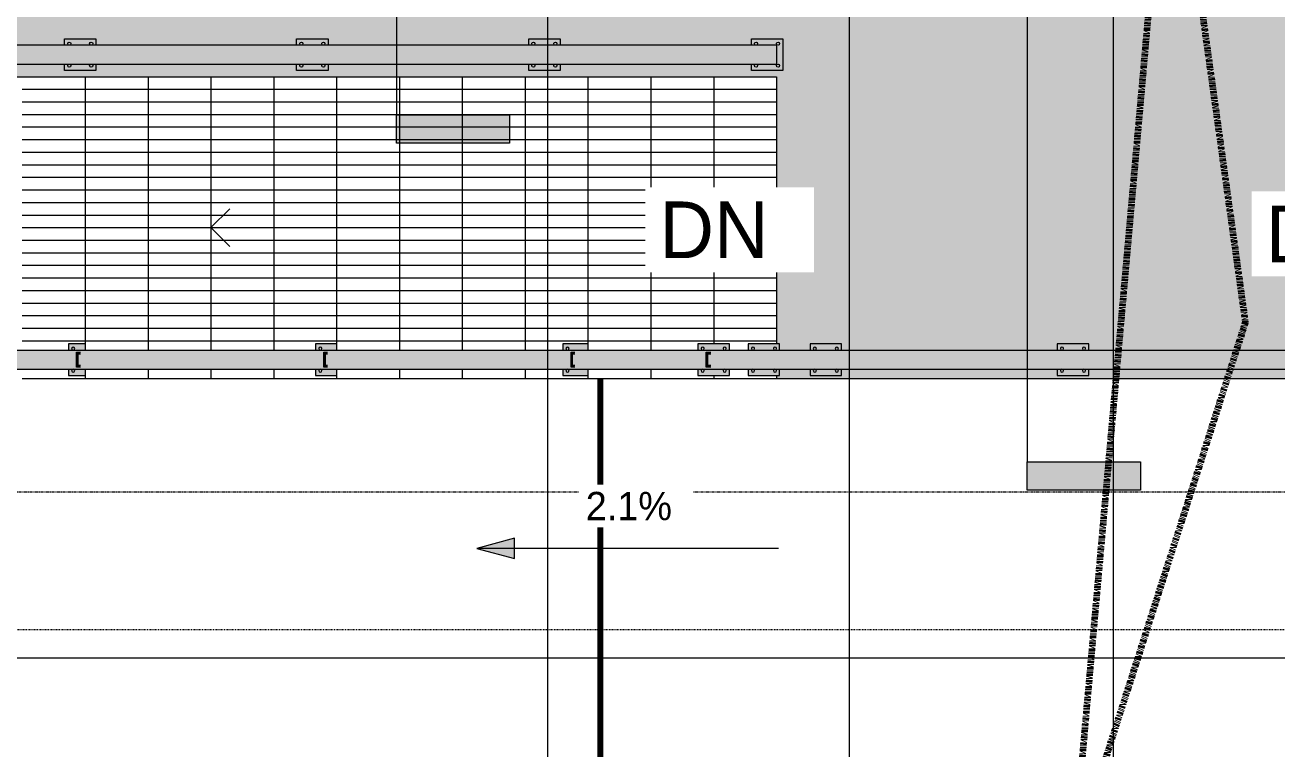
# Model space of a CAD drawing. Header units: inches. Extents: x -3276 to -1817, y 8217 to 9015.
# Drawn here: x -2931.9 to -2732.7, y 8585.7 to 8700.8 of the extents above; entities that cross this region are included whole.
import ezdxf

# ---------------------------------------------------------------- set-up
doc = ezdxf.new("R2010")
doc.units = ezdxf.units.IN
doc.header["$MEASUREMENT"] = 0
for name, pattern in [('Aligning Line 1_8_', [0.25, 0.125, -0.125]), ('Double Dash 3_8_', [1, 0.375, -0.125, 0.125, -0.125, 0.125, -0.125]), ('Grid Line 1_2_', [0.875, 0.5, -0.125, 0.125, -0.125]), ('Overhead 1_16_', [0.101562, 0.0625, -0.039062])]:
    doc.linetypes.add(name, pattern=pattern)
for name, color, linetype, lineweight in [('A-ANNO-DIMS-1', 211, 'Continuous', 30), ('A-FLOR', 192, 'Continuous', 18), ('A-FLOR-HRAL', 11, 'Continuous', 9), ('C-PROP-LINE', 91, 'Double Dash 3_8_', 158), ('C-TOPO-MAJR', 7, 'Continuous', 80), ('G-ANNO-DIMS', 111, 'Continuous', 9), ('G-ANNO-SYMB', 111, 'Aligning Line 1_8_', 9), ('G-ANNO-SYMB-1', 111, 'Continuous', 9), ('S-GRID-1', 1, 'Grid Line 1_2_', 9), ('S-STRS', 31, 'Continuous', 9), ('S-STRS-1', 31, 'Overhead 1_16_', 9), ('S-STRS-ANNO', 31, 'Continuous', 9), ('S-STRS-IDEN', 31, 'Continuous', 9)]:
    doc.layers.add(name, color=color, linetype=linetype, lineweight=lineweight)
doc.styles.add('Century Gothic', font='ufonts.com_century-gothic.ttf', dxfattribs={"height": 9})
doc.styles.add('Century Gothic_1', font='ufonts.com_century-gothic.ttf', dxfattribs={"height": 4.5})
doc.styles.add('Century Gothic_B', font='GOTHICB.TTF', dxfattribs={"height": 4.5})
doc.dimstyles.new('OD__1__Tol__', dxfattribs={"dimscale": 12, "dimtxt": 4.698757, "dimasz": 0.5, "dimexe": 0.375, "dimexo": 0.25, "dimgap": 0.0625, "dimtad": 1, "dimdec": 0, "dimzin": 3, "dimdsep": 46, "dimlunit": 4, "dimtxsty": 'Century Gothic_B', "dimblk1": 'OBLIQUE', "dimblk2": 'OBLIQUE', "dimsah": 1, "dimcen": 0.09, "dimdle": 0.375, "dimazin": 0, "dimtfac": 1, "dimtdec": 4, "dimtix": 1, "dimtmove": 0, "dimatfit": 3, "dimfxl": 1, "dimtvp": 1, "dimtfill": 1, "dimfrac": 2, "dimtolj": 1, "dimtzin": 0, "dimlwd": 30, "dimlwe": 30, "dimarcsym": 2})
pattern_1 = [(180, (-2962.337, 8692.569), (-2e-16, -2), [])]

# ---------------------------------------------------------------- blocks, each defined once
blk = doc.blocks.new('Railing - 2_ x 1_2_ 2-1559248-FLOOR PLAN - 1ST FLOOR')
at = {"layer": 'A-FLOR-HRAL'}
h = blk.add_hatch(color=256, dxfattribs=at)
h.paths.add_polyline_path([(-2.5, 2.5), (2.5, 2.5), (2.5, -2.5), (1.5, -2.5), (1.5, 1.5), (-1.5, 1.5), (-1.51, -2.5), (-2.5, -2.5), (-2.5, 2.02)], flags=0)
h.paths.add_polyline_path([(-2, -1.75), (-1.99, -1.81), (-1.93, -1.93), (-1.81, -1.99), (-1.69, -1.99), (-1.57, -1.93), (-1.51, -1.81), (-1.51, -1.69), (-1.57, -1.57), (-1.69, -1.51), (-1.81, -1.51), (-1.93, -1.57), (-1.99, -1.69)], flags=0)
h.paths.add_polyline_path([(-2, 1.75), (-1.99, 1.69), (-1.93, 1.57), (-1.81, 1.51), (-1.69, 1.51), (-1.57, 1.57), (-1.51, 1.69), (-1.51, 1.81), (-1.57, 1.93), (-1.63, 1.97), (-1.76, 2), (-1.88, 1.97), (-1.97, 1.87)], flags=0)
h.paths.add_polyline_path([(1.5, -1.75), (1.53, -1.88), (1.57, -1.93), (1.69, -1.99), (1.81, -1.99), (1.93, -1.93), (1.99, -1.81), (1.99, -1.69), (1.97, -1.63), (1.87, -1.53), (1.81, -1.51), (1.69, -1.51), (1.57, -1.57), (1.51, -1.69)], flags=0)
h.paths.add_polyline_path([(1.51, 1.81), (1.51, 1.69), (1.57, 1.57), (1.69, 1.51), (1.81, 1.51), (1.91, 1.57), (1.97, 1.62), (1.99, 1.69), (1.99, 1.81), (1.97, 1.87), (1.87, 1.97), (1.75, 2), (1.62, 1.97), (1.57, 1.93), (1.53, 1.86)], flags=0)
h = blk.add_hatch(color=256, dxfattribs=at)
h.paths.add_polyline_path([(-2, -1.75), (-1.99, -1.69), (-1.93, -1.57), (-1.81, -1.51), (-1.69, -1.51), (-1.57, -1.57), (-1.51, -1.69), (-1.51, -1.81), (-1.57, -1.93), (-1.69, -1.99), (-1.81, -1.99), (-1.93, -1.93), (-1.99, -1.81)], flags=0)
h.paths.add_polyline_path([(-2, 1.75), (-1.97, 1.87), (-1.88, 1.97), (-1.75, 2), (-1.63, 1.97), (-1.57, 1.93), (-1.51, 1.81), (-1.51, 1.69), (-1.57, 1.57), (-1.69, 1.51), (-1.81, 1.51), (-1.93, 1.57), (-1.99, 1.69)], flags=0)
h.paths.add_polyline_path([(1.5, -1.75), (1.53, -1.64), (1.57, -1.57), (1.69, -1.51), (1.81, -1.51), (1.91, -1.57), (1.97, -1.63), (1.99, -1.69), (1.99, -1.81), (1.93, -1.93), (1.81, -1.99), (1.69, -1.99), (1.57, -1.93), (1.51, -1.81)], flags=0)
h.paths.add_polyline_path([(1.51, 1.69), (1.51, 1.81), (1.57, 1.93), (1.62, 1.97), (1.75, 2), (1.87, 1.97), (1.97, 1.87), (1.99, 1.81), (1.99, 1.69), (1.97, 1.62), (1.87, 1.53), (1.81, 1.51), (1.69, 1.51), (1.57, 1.57), (1.53, 1.62)], flags=0)
for p, q in [((2.5, 2.5), (-2.5, 2.5)), ((-2.5, 2.5), (-2.5, -2.5)), ((2.5, -2.5), (2.5, 2.5)), ((-2.5, -2.5), (-1.5, -2.5)), ((1.5, -2.5), (2.5, -2.5))]:
    blk.add_line(p, q, dxfattribs=at)
for centre, start, end in [((-1.75, 1.75), 360, 180), ((1.75, 1.75), 360, 180), ((-1.75, 1.75), 180, 360), ((1.75, 1.75), 180, 360), ((-1.75, -1.75), 360, 180), ((-1.75, -1.75), 180, 360), ((1.75, -1.75), 360, 180), ((1.75, -1.75), 180, 360)]:
    blk.add_arc(centre, 0.25, start, end, dxfattribs=at)
blk = doc.blocks.new('Railing - 2_ x 1_2_ 2-V3-FLOOR PLAN - 1ST FLOOR')
at = {"layer": 'A-FLOR-HRAL'}
h = blk.add_hatch(color=256, dxfattribs=at)
h.paths.add_polyline_path([(-2.5, -2.5), (-2.5, 2.5), (-1.5, 2.5), (-1.51, -2.5), (-2, -2.5)], flags=0)
h.paths.add_polyline_path([(-2, -1.75), (-1.99, -1.81), (-1.93, -1.93), (-1.81, -1.99), (-1.69, -1.99), (-1.57, -1.93), (-1.51, -1.81), (-1.51, -1.69), (-1.57, -1.57), (-1.69, -1.51), (-1.81, -1.51), (-1.93, -1.57), (-1.99, -1.69)], flags=0)
h.paths.add_polyline_path([(-2, 1.75), (-1.99, 1.69), (-1.93, 1.57), (-1.81, 1.51), (-1.69, 1.51), (-1.57, 1.57), (-1.51, 1.69), (-1.51, 1.81), (-1.57, 1.93), (-1.63, 1.97), (-1.76, 2), (-1.88, 1.97), (-1.97, 1.87)], flags=0)
h.paths.add_polyline_path([(1.5, -1.53), (1.5, 2.5), (2.5, 2.5), (2.5, -2.5), (1.5, -2.5), (1.5, -1.57)], flags=0)
h.paths.add_polyline_path([(1.5, -1.75), (1.53, -1.88), (1.57, -1.93), (1.69, -1.99), (1.81, -1.99), (1.93, -1.93), (1.99, -1.81), (1.99, -1.69), (1.97, -1.63), (1.87, -1.53), (1.81, -1.51), (1.69, -1.51), (1.57, -1.57), (1.51, -1.69)], flags=0)
h.paths.add_polyline_path([(1.51, 1.81), (1.51, 1.69), (1.57, 1.57), (1.69, 1.51), (1.81, 1.51), (1.91, 1.57), (1.97, 1.62), (1.99, 1.69), (1.99, 1.81), (1.97, 1.87), (1.87, 1.97), (1.75, 2), (1.62, 1.97), (1.57, 1.93), (1.53, 1.86)], flags=0)
h = blk.add_hatch(color=256, dxfattribs=at)
h.paths.add_polyline_path([(-2, -1.75), (-1.99, -1.69), (-1.93, -1.57), (-1.81, -1.51), (-1.69, -1.51), (-1.57, -1.57), (-1.51, -1.69), (-1.51, -1.82), (-1.57, -1.93), (-1.69, -1.99), (-1.81, -1.99), (-1.93, -1.93), (-1.99, -1.81)], flags=0)
h.paths.add_polyline_path([(-2, 1.75), (-1.97, 1.87), (-1.88, 1.97), (-1.75, 2), (-1.63, 1.97), (-1.57, 1.93), (-1.51, 1.81), (-1.51, 1.69), (-1.57, 1.57), (-1.69, 1.51), (-1.81, 1.51), (-1.93, 1.57), (-1.99, 1.69)], flags=0)
h.paths.add_polyline_path([(1.5, -1.75), (1.53, -1.64), (1.57, -1.57), (1.69, -1.51), (1.81, -1.51), (1.91, -1.57), (1.97, -1.63), (1.99, -1.69), (1.99, -1.82), (1.93, -1.93), (1.81, -1.99), (1.69, -1.99), (1.57, -1.93), (1.51, -1.81)], flags=0)
h.paths.add_polyline_path([(1.51, 1.69), (1.51, 1.81), (1.57, 1.93), (1.62, 1.97), (1.75, 2), (1.87, 1.97), (1.97, 1.87), (1.99, 1.81), (1.99, 1.69), (1.97, 1.62), (1.87, 1.53), (1.81, 1.51), (1.69, 1.51), (1.57, 1.57), (1.53, 1.62)], flags=0)
for p, q in [((-1.5, 2.5), (-2.5, 2.5)), ((-2.5, 2.5), (-2.5, -2.5)), ((2.5, 2.5), (1.5, 2.5)), ((2.5, -2.5), (2.5, 2.5)), ((-2.5, -2.5), (-1.5, -2.5)), ((1.5, -2.5), (2.5, -2.5))]:
    blk.add_line(p, q, dxfattribs=at)
for centre, start, end in [((-1.75, 1.75), 360, 180), ((1.75, 1.75), 360, 180), ((-1.75, 1.75), 180, 360), ((1.75, 1.75), 180, 360), ((-1.75, -1.75), 360, 180), ((-1.75, -1.75), 180, 360), ((1.75, -1.75), 360, 180), ((1.75, -1.75), 180, 360)]:
    blk.add_arc(centre, 0.25, start, end, dxfattribs=at)
blk = doc.blocks.new('Railing - Railing-1114347-FLOOR PLAN - 1ST FLOOR')
at = {"layer": 'A-FLOR-HRAL'}
blk.add_hatch(color=256, dxfattribs=at).paths.add_polyline_path([(8694.57, 3072.34), (8694.57, 2812.34), (8697.57, 2812.34), (8697.57, 3069.34), (8695.6, 3071.31)], flags=0)
for p, q in [((8694.57, 3072.34), (8694.57, 2812.34)), ((8697.57, 2812.34), (8697.57, 3069.34)), ((8697.57, 2812.34), (8694.57, 2812.34))]:
    blk.add_line(p, q, dxfattribs=at)
at = {"extrusion": (0, 0, -1), "zscale": -1, "rotation": 180}
for name, p in [('Railing - 2_ x 1_2_ 2-V3-FLOOR PLAN - 1ST FLOOR', (-8696.07, 2923.12)), ('Railing - 2_ x 1_2_ 2-V3-FLOOR PLAN - 1ST FLOOR', (-8696.07, 2886.19)), ('Railing - 2_ x 1_2_ 2-V3-FLOOR PLAN - 1ST FLOOR', (-8696.07, 2849.27)), ('Railing - 2_ x 1_2_ 2-1559248-FLOOR PLAN - 1ST FLOOR', (-8696.07, 2813.84))]:
    blk.add_blockref(name, p, dxfattribs=at)
blk = doc.blocks.new('Railing - 2_ x 1_2_ 2-V5-FLOOR PLAN - 1ST FLOOR')
at = {"layer": 'A-FLOR-HRAL'}
h = blk.add_hatch(color=256, dxfattribs=at)
h.paths.add_polyline_path([(-2.5, 2.5), (-2.5, -2.5), (-1.5, -2.5), (-1.51, 2.5), (-2, 2.5)], flags=0)
h.paths.add_polyline_path([(-2, 1.75), (-1.97, 1.88), (-1.86, 1.97), (-1.75, 2), (-1.62, 1.97), (-1.57, 1.93), (-1.51, 1.81), (-1.51, 1.69), (-1.57, 1.57), (-1.69, 1.51), (-1.81, 1.51), (-1.93, 1.57), (-1.99, 1.69)], flags=0)
h.paths.add_polyline_path([(-2, -1.75), (-1.99, -1.69), (-1.93, -1.57), (-1.81, -1.51), (-1.69, -1.51), (-1.57, -1.57), (-1.51, -1.69), (-1.51, -1.81), (-1.57, -1.93), (-1.69, -1.99), (-1.81, -1.99), (-1.93, -1.93), (-1.99, -1.81)], flags=0)
h.paths.add_polyline_path([(1.5, -1.63), (1.5, -2.5), (2.5, -2.5), (2.5, 2.5), (1.5, 2.5), (1.5, -1.57)], flags=0)
h.paths.add_polyline_path([(1.5, -1.75), (1.53, -1.64), (1.57, -1.57), (1.69, -1.51), (1.81, -1.51), (1.91, -1.57), (1.97, -1.62), (1.99, -1.69), (1.99, -1.81), (1.93, -1.93), (1.81, -1.99), (1.69, -1.99), (1.57, -1.93), (1.51, -1.81)], flags=0)
h.paths.add_polyline_path([(1.51, 1.81), (1.57, 1.93), (1.63, 1.97), (1.75, 2), (1.88, 1.97), (1.97, 1.88), (1.99, 1.81), (1.99, 1.69), (1.97, 1.63), (1.88, 1.53), (1.81, 1.51), (1.69, 1.51), (1.57, 1.57), (1.51, 1.69)], flags=0)
h = blk.add_hatch(color=256, dxfattribs=at)
h.paths.add_polyline_path([(-2, 1.75), (-1.99, 1.69), (-1.93, 1.57), (-1.81, 1.51), (-1.69, 1.51), (-1.57, 1.57), (-1.51, 1.69), (-1.51, 1.81), (-1.57, 1.93), (-1.62, 1.97), (-1.75, 2), (-1.87, 1.97), (-1.97, 1.88)], flags=0)
h.paths.add_polyline_path([(-2, -1.75), (-1.99, -1.81), (-1.93, -1.93), (-1.81, -1.99), (-1.69, -1.99), (-1.57, -1.93), (-1.51, -1.81), (-1.51, -1.69), (-1.57, -1.57), (-1.69, -1.51), (-1.86, -1.53), (-1.93, -1.57), (-1.99, -1.69)], flags=0)
h.paths.add_polyline_path([(1.5, -1.75), (1.53, -1.87), (1.57, -1.93), (1.69, -1.99), (1.81, -1.99), (1.93, -1.93), (1.99, -1.81), (1.99, -1.69), (1.97, -1.62), (1.88, -1.53), (1.81, -1.51), (1.69, -1.51), (1.57, -1.57), (1.51, -1.69)], flags=0)
h.paths.add_polyline_path([(1.51, 1.81), (1.51, 1.69), (1.57, 1.57), (1.69, 1.51), (1.81, 1.51), (1.91, 1.57), (1.97, 1.63), (1.99, 1.69), (1.99, 1.81), (1.97, 1.88), (1.88, 1.97), (1.75, 2), (1.63, 1.97), (1.57, 1.93), (1.53, 1.86)], flags=0)
blk.add_hatch(color=256, dxfattribs=at).paths.add_polyline_path([(-1.19, 0.45), (-0.94, 0.45), (-0.94, 0.94), (0.94, 0.94), (0.94, 0.45), (1.19, 0.45), (1.19, 1.19), (-1.19, 1.19), (-1.19, 0.94)], flags=0)
for p, q in [((-1.5, 2.5), (-2.5, 2.5)), ((-2.5, 2.5), (-2.5, -2.5)), ((2.5, 2.5), (1.5, 2.5)), ((2.5, -2.5), (2.5, 2.5)), ((-1.19, 1.19), (1.19, 1.19)), ((-1.19, 0.45), (-1.19, 1.19)), ((-0.94, 0.45), (-0.94, 0.94)), ((-0.94, 0.94), (0.94, 0.94)), ((0.94, 0.94), (0.94, 0.45)), ((1.19, 1.19), (1.19, 0.45)), ((-2.5, -2.5), (-1.5, -2.5)), ((1.5, -2.5), (2.5, -2.5))]:
    blk.add_line(p, q, dxfattribs=at)
for centre, start, end in [((-1.75, 1.75), 360, 180), ((1.75, 1.75), 360, 180), ((-1.75, 1.75), 180, 360), ((1.75, 1.75), 180, 360), ((-1.75, -1.75), 360, 180), ((-1.75, -1.75), 180, 360), ((1.75, -1.75), 360, 180), ((1.75, -1.75), 180, 360)]:
    blk.add_arc(centre, 0.25, start, end, dxfattribs=at)
blk = doc.blocks.new('Railing - 2_ x 1_2_ 2-1997081-FLOOR PLAN - 1ST FLOOR')
at = {"layer": 'A-FLOR-HRAL'}
h = blk.add_hatch(color=256, dxfattribs=at)
h.paths.add_polyline_path([(-2.5, 1.23), (-2.5, -0.17), (-1.5, -0.17), (-1.51, 2.5), (-2.5, 2.5), (-2.5, 1.57)], flags=0)
h.paths.add_polyline_path([(-2, 1.75), (-1.97, 1.88), (-1.86, 1.97), (-1.75, 2), (-1.62, 1.97), (-1.57, 1.93), (-1.51, 1.81), (-1.51, 1.69), (-1.57, 1.57), (-1.69, 1.51), (-1.81, 1.51), (-1.93, 1.57), (-1.99, 1.69)], flags=0)
h.paths.add_polyline_path([(1.5, 1.23), (1.5, -0.17), (2.5, -0.17), (2.5, 2.5), (1.5, 2.5), (1.5, 1.57)], flags=0)
h.paths.add_polyline_path([(1.51, 1.69), (1.51, 1.81), (1.57, 1.93), (1.63, 1.97), (1.75, 2), (1.88, 1.97), (1.97, 1.88), (1.99, 1.81), (1.99, 1.69), (1.97, 1.63), (1.88, 1.53), (1.81, 1.51), (1.69, 1.51), (1.57, 1.57), (1.53, 1.63)], flags=0)
h = blk.add_hatch(color=256, dxfattribs=at)
h.paths.add_polyline_path([(-2, 1.75), (-1.99, 1.69), (-1.93, 1.57), (-1.81, 1.51), (-1.69, 1.51), (-1.57, 1.57), (-1.51, 1.69), (-1.51, 1.81), (-1.57, 1.93), (-1.62, 1.97), (-1.75, 2), (-1.87, 1.97), (-1.97, 1.88)], flags=0)
h.paths.add_polyline_path([(1.51, 1.69), (1.57, 1.57), (1.69, 1.51), (1.81, 1.51), (1.91, 1.57), (1.97, 1.63), (1.99, 1.69), (1.99, 1.81), (1.97, 1.88), (1.88, 1.97), (1.75, 2), (1.63, 1.97), (1.57, 1.93), (1.51, 1.81)], flags=0)
blk.add_hatch(color=256, dxfattribs=at).paths.add_polyline_path([(-1.19, 0.59), (-0.94, 0.59), (-0.94, 0.94), (0.94, 0.94), (0.94, 0.59), (1.19, 0.59), (1.19, 1.19), (-1.19, 1.19), (-1.19, 0.94)], flags=0)
for p, q in [((-1.5, 2.5), (-2.5, 2.5)), ((-2.5, 2.5), (-2.5, -0.17)), ((2.5, 2.5), (1.5, 2.5)), ((2.5, -0.17), (2.5, 2.5)), ((-1.19, 1.19), (1.19, 1.19)), ((-1.19, 0.59), (-1.19, 1.19)), ((-0.94, 0.59), (-0.94, 0.94)), ((-0.94, 0.94), (0.94, 0.94)), ((0.94, 0.94), (0.94, 0.59)), ((1.19, 1.19), (1.19, 0.59))]:
    blk.add_line(p, q, dxfattribs=at)
for centre, start, end in [((-1.75, 1.75), 360, 180), ((1.75, 1.75), 360, 180), ((-1.75, 1.75), 180, 360), ((1.75, 1.75), 180, 360)]:
    blk.add_arc(centre, 0.25, start, end, dxfattribs=at)
blk = doc.blocks.new('Railing - 2_ x 1_2_ 2-1997083-FLOOR PLAN - 1ST FLOOR')
at = {"layer": 'A-FLOR-HRAL'}
h = blk.add_hatch(color=256, dxfattribs=at)
h.paths.add_polyline_path([(-2.5, 2.5), (-2.5, -0.83), (-1.5, -0.83), (-1.51, 2.5), (-2, 2.5)], flags=0)
h.paths.add_polyline_path([(-2, 1.75), (-1.97, 1.88), (-1.86, 1.97), (-1.75, 2), (-1.62, 1.97), (-1.57, 1.93), (-1.51, 1.81), (-1.51, 1.69), (-1.57, 1.57), (-1.69, 1.51), (-1.81, 1.51), (-1.93, 1.57), (-1.99, 1.69)], flags=0)
h.paths.add_polyline_path([(1.5, 2.5), (1.5, -0.83), (2.5, -0.83), (2.5, 2.5), (1.57, 2.5)], flags=0)
h.paths.add_polyline_path([(1.51, 1.81), (1.57, 1.93), (1.63, 1.97), (1.75, 2), (1.88, 1.97), (1.97, 1.88), (1.99, 1.81), (1.99, 1.69), (1.97, 1.63), (1.88, 1.53), (1.81, 1.51), (1.69, 1.51), (1.57, 1.57), (1.51, 1.69)], flags=0)
h = blk.add_hatch(color=256, dxfattribs=at)
h.paths.add_polyline_path([(-2, 1.75), (-1.99, 1.69), (-1.93, 1.57), (-1.81, 1.51), (-1.69, 1.51), (-1.57, 1.57), (-1.51, 1.69), (-1.51, 1.81), (-1.57, 1.93), (-1.62, 1.97), (-1.75, 2), (-1.87, 1.97), (-1.97, 1.88)], flags=0)
h.paths.add_polyline_path([(1.51, 1.69), (1.57, 1.57), (1.69, 1.51), (1.81, 1.51), (1.91, 1.57), (1.97, 1.63), (1.99, 1.69), (1.99, 1.81), (1.97, 1.88), (1.88, 1.97), (1.75, 2), (1.63, 1.97), (1.57, 1.93), (1.51, 1.81)], flags=0)
blk.add_hatch(color=256, dxfattribs=at).paths.add_polyline_path([(-1.19, 0.59), (-0.94, 0.59), (-0.94, 0.94), (0.94, 0.94), (0.94, 0.59), (1.19, 0.59), (1.19, 1.19), (-1.19, 1.19), (-1.19, 0.94)], flags=0)
for p, q in [((-1.5, 2.5), (-2.5, 2.5)), ((-2.5, 2.5), (-2.5, -0.83)), ((2.5, 2.5), (1.5, 2.5)), ((2.5, -0.83), (2.5, 2.5)), ((-1.19, 1.19), (1.19, 1.19)), ((-1.19, 0.59), (-1.19, 1.19)), ((-0.94, 0.59), (-0.94, 0.94)), ((-0.94, 0.94), (0.94, 0.94)), ((0.94, 0.94), (0.94, 0.59)), ((1.19, 1.19), (1.19, 0.59))]:
    blk.add_line(p, q, dxfattribs=at)
for centre, start, end in [((-1.75, 1.75), 360, 180), ((1.75, 1.75), 360, 180), ((-1.75, 1.75), 180, 360), ((1.75, 1.75), 180, 360)]:
    blk.add_arc(centre, 0.25, start, end, dxfattribs=at)
blk = doc.blocks.new('Railing - 2_ x 1_2_ 2-1997085-FLOOR PLAN - 1ST FLOOR')
at = {"layer": 'A-FLOR-HRAL'}
h = blk.add_hatch(color=256, dxfattribs=at)
h.paths.add_polyline_path([(-2.5, 2.5), (-2.5, -1.5), (-1.5, -1.5), (-1.51, 2.5), (-2, 2.5)], flags=0)
h.paths.add_polyline_path([(-2, 1.75), (-1.97, 1.88), (-1.86, 1.97), (-1.75, 2), (-1.62, 1.97), (-1.57, 1.93), (-1.51, 1.81), (-1.51, 1.69), (-1.57, 1.57), (-1.69, 1.51), (-1.81, 1.51), (-1.93, 1.57), (-1.99, 1.69)], flags=0)
h.paths.add_polyline_path([(1.5, 2.5), (1.5, -1.5), (2.5, -1.5), (2.5, 2.5), (1.57, 2.5)], flags=0)
h.paths.add_polyline_path([(1.51, 1.81), (1.57, 1.93), (1.63, 1.97), (1.75, 2), (1.88, 1.97), (1.97, 1.88), (1.99, 1.81), (1.99, 1.69), (1.97, 1.63), (1.88, 1.53), (1.81, 1.51), (1.69, 1.51), (1.57, 1.57), (1.51, 1.69)], flags=0)
h = blk.add_hatch(color=256, dxfattribs=at)
h.paths.add_polyline_path([(-2, 1.75), (-1.99, 1.69), (-1.93, 1.57), (-1.81, 1.51), (-1.69, 1.51), (-1.57, 1.57), (-1.51, 1.69), (-1.51, 1.81), (-1.57, 1.93), (-1.62, 1.97), (-1.75, 2), (-1.87, 1.97), (-1.97, 1.88)], flags=0)
h.paths.add_polyline_path([(1.51, 1.69), (1.57, 1.57), (1.69, 1.51), (1.81, 1.51), (1.91, 1.57), (1.97, 1.63), (1.99, 1.69), (1.99, 1.81), (1.97, 1.88), (1.88, 1.97), (1.75, 2), (1.63, 1.97), (1.57, 1.93), (1.51, 1.81)], flags=0)
blk.add_hatch(color=256, dxfattribs=at).paths.add_polyline_path([(-1.19, 0.59), (-0.94, 0.59), (-0.94, 0.94), (0.94, 0.94), (0.94, 0.59), (1.19, 0.59), (1.19, 1.19), (-1.19, 1.19), (-1.19, 0.94)], flags=0)
for p, q in [((-1.5, 2.5), (-2.5, 2.5)), ((-2.5, 2.5), (-2.5, -1.5)), ((2.5, 2.5), (1.5, 2.5)), ((2.5, -1.5), (2.5, 2.5)), ((-1.19, 1.19), (1.19, 1.19)), ((-1.19, 0.59), (-1.19, 1.19)), ((-0.94, 0.59), (-0.94, 0.94)), ((-0.94, 0.94), (0.94, 0.94)), ((0.94, 0.94), (0.94, 0.59)), ((1.19, 1.19), (1.19, 0.59))]:
    blk.add_line(p, q, dxfattribs=at)
for centre, start, end in [((-1.75, 1.75), 360, 180), ((1.75, 1.75), 360, 180), ((-1.75, 1.75), 180, 360), ((1.75, 1.75), 180, 360)]:
    blk.add_arc(centre, 0.25, start, end, dxfattribs=at)
blk = doc.blocks.new('Railing - Railing-1123708-FLOOR PLAN - 1ST FLOOR')
at = {"layer": 'A-FLOR-HRAL'}
h = blk.add_hatch(color=256, dxfattribs=at)
h.paths.add_polyline_path([(8646.07, 2961.84), (8646.07, 2822.34), (8649.07, 2822.34), (8649.07, 2961.84), (8646.38, 2961.84)], flags=0)
h.paths.add_polyline_path([(8646.38, 2823.27), (8646.38, 2823.52), (8648.76, 2823.52), (8648.76, 2822.79), (8648.51, 2822.79), (8648.51, 2823.27), (8646.63, 2823.27), (8646.63, 2822.79), (8646.38, 2822.79)], flags=0)
h.paths.add_polyline_path([(8646.38, 2844.42), (8646.38, 2845.02), (8648.76, 2845.02), (8648.76, 2844.42), (8648.51, 2844.42), (8648.51, 2844.77), (8646.63, 2844.77), (8646.63, 2844.42)], flags=0)
h.paths.add_polyline_path([(8646.38, 2884.11), (8646.38, 2884.36), (8648.76, 2884.36), (8648.76, 2883.76), (8648.51, 2883.76), (8648.51, 2884.11), (8646.63, 2884.11), (8646.63, 2883.76), (8646.38, 2883.76)], flags=0)
h.paths.add_polyline_path([(8646.38, 2923.44), (8646.38, 2923.69), (8648.76, 2923.69), (8648.76, 2923.09), (8648.51, 2923.09), (8648.51, 2923.44), (8646.63, 2923.44), (8646.63, 2923.09), (8646.38, 2923.09)], flags=0)
h.paths.add_polyline_path([(8646.38, 2960.92), (8646.38, 2961.52), (8648.76, 2961.52), (8648.76, 2960.92), (8648.51, 2960.92), (8648.51, 2961.27), (8646.63, 2961.27), (8646.63, 2960.92)], flags=0)
for points in [[(8646.07, 2819.3), (8646.07, 2814.34), (8649.07, 2814.34), (8649.07, 2822.34), (8646.07, 2822.34), (8646.07, 2821.57)], [(8646.07, 2814.34), (8646.07, 2725.84), (8649.07, 2725.84), (8649.07, 2814.34), (8646.87, 2814.34)]]:
    blk.add_hatch(color=256, dxfattribs=at).paths.add_polyline_path(points, flags=0)
for p, q in [((8646.07, 2961.84), (8646.07, 2822.34)), ((8649.07, 2961.84), (8649.07, 2822.34)), ((8646.07, 2822.34), (8646.07, 2814.34)), ((8649.07, 2822.34), (8649.07, 2814.34)), ((8646.07, 2814.34), (8646.07, 2725.84)), ((8649.07, 2814.34), (8649.07, 2725.84))]:
    blk.add_line(p, q, dxfattribs=at)
for name, p in [('Railing - 2_ x 1_2_ 2-1997081-FLOOR PLAN - 1ST FLOOR', (8647.57, 2922.5)), ('Railing - 2_ x 1_2_ 2-1997083-FLOOR PLAN - 1ST FLOOR', (8647.57, 2883.17)), ('Railing - 2_ x 1_2_ 2-1997085-FLOOR PLAN - 1ST FLOOR', (8647.57, 2843.84)), ('Railing - 2_ x 1_2_ 2-V5-FLOOR PLAN - 1ST FLOOR', (8647.57, 2822.34)), ('Railing - 2_ x 1_2_ 2-V3-FLOOR PLAN - 1ST FLOOR', (8647.57, 2814.34)), ('Railing - 2_ x 1_2_ 2-V3-FLOOR PLAN - 1ST FLOOR', (8647.57, 2804.5)), ('Railing - 2_ x 1_2_ 2-V3-FLOOR PLAN - 1ST FLOOR', (8647.57, 2765.17))]:
    blk.add_blockref(name, p)
blk = doc.blocks.new('Family - ___-1403477-FLOOR PLAN - 1ST FLOOR')
at = {"layer": 'C-PROP-LINE'}
for p, q in [((8653.48, 2737.76), (8561.86, 2767.13)), ((8775.52, 2754.7), (8653.48, 2737.76))]:
    blk.add_line(p, q, dxfattribs=at)
blk = doc.blocks.new('Family - ___-1403739-FLOOR PLAN - 1ST FLOOR')
at = {"layer": 'C-PROP-LINE'}
blk.add_line((8930.35, 2732.95), (8337.93, 2785.6), dxfattribs=at)
blk = doc.blocks.new('_Oblique')
at = {"color": 0, "linetype": 'ByBlock', "lineweight": -2}
blk.add_line((-0.5, -0.5), (0.5, 0.5), dxfattribs=at)
blk = doc.blocks.new('DIMBLOCK9-FLOOR PLAN - 1ST FLOOR')
at = {"layer": 'A-ANNO-DIMS-1', "color": 0, "lineweight": 30, "transparency": 16777216}
for p, q in [((-3096.02, 8697.07), (-3096.02, 8411.07)), ((-3077.34, 8692.57), (-3100.52, 8692.57)), ((-2640.34, 8415.57), (-3100.52, 8415.57))]:
    blk.add_line(p, q, dxfattribs=at)
at = {"layer": 'Defpoints', "color": 0, "transparency": 16777216}
for p in [(-3074.34, 8692.57), (-3096.02, 8415.57), (-2637.34, 8415.57)]:
    blk.add_point(p, dxfattribs=at)
at = {"layer": 'A-ANNO-DIMS-1', "color": 0, "lineweight": 30, "transparency": 16777216, "xscale": 5.999999999999999, "yscale": 5.999999999999999, "zscale": 5.999999999999999}
for p, rotation in [((-3096.02, 8692.57), 90), ((-3096.02, 8415.57), 270)]:
    blk.add_blockref('_Oblique', p, dxfattribs=dict(at, rotation=rotation))
at = {"layer": 'A-ANNO-DIMS-1', "color": 0, "transparency": 16777216, "insert": (-3099.13, 8554.07), "char_height": 4.5, "attachment_point": 5, "rotation": 90, "style": 'Century Gothic_B', "bg_fill": 3, "box_fill_scale": 1.25, "bg_fill_color": 256, "bg_fill_true_color": 13158600, "bg_fill_transparency": 0}
blk.add_mtext('\\A1;23\'-1"', dxfattribs=at)
blk = doc.blocks.new('DIMBLOCK10-FLOOR PLAN - 1ST FLOOR')
at = {"layer": 'A-ANNO-DIMS-1', "color": 0, "lineweight": 30, "transparency": 16777216}
for p, q in [((-3074.34, 8689.57), (-3074.34, 8362.54)), ((-2631.84, 8394.07), (-2631.84, 8362.54)), ((-3078.84, 8367.04), (-2627.34, 8367.04))]:
    blk.add_line(p, q, dxfattribs=at)
at = {"layer": 'Defpoints', "color": 0, "transparency": 16777216}
for p in [(-3074.34, 8692.57), (-2631.84, 8397.07), (-2631.84, 8367.04)]:
    blk.add_point(p, dxfattribs=at)
at = {"layer": 'A-ANNO-DIMS-1', "color": 0, "lineweight": 30, "transparency": 16777216, "xscale": 5.999999999999999, "yscale": 5.999999999999999, "zscale": 5.999999999999999, "rotation": 180}
blk.add_blockref('_Oblique', (-3074.34, 8367.04), dxfattribs=at)
at = {"layer": 'A-ANNO-DIMS-1', "color": 0, "lineweight": 30, "transparency": 16777216, "xscale": 5.999999999999999, "yscale": 5.999999999999999, "zscale": 5.999999999999999}
blk.add_blockref('_Oblique', (-2631.84, 8367.04), dxfattribs=at)
at = {"layer": 'A-ANNO-DIMS-1', "color": 0, "transparency": 16777216, "insert": (-2853.09, 8370.15), "char_height": 4.5, "attachment_point": 5, "style": 'Century Gothic_B', "bg_fill": 3, "box_fill_scale": 1.25, "bg_fill_color": 256, "bg_fill_true_color": 13158600, "bg_fill_transparency": 0}
blk.add_mtext('\\A1;36\'-11"', dxfattribs=at)
blk = doc.blocks.new('Detail View - 3_32_ x 3_8_-54337-FLOOR PLAN - 1ST FLOOR')
at = {"layer": 'G-ANNO-SYMB-1'}
blk.add_hatch(color=256, dxfattribs=at).paths.add_polyline_path([(0, 0.375), (0, 0), (-0.09375, 0), (-0.09375, 0.375)], flags=0)
for p, q in [((0, 0.375), (-0.09375, 0.375)), ((-0.09375, 0.375), (-0.09375, 0)), ((0, 0), (0, 0.375)), ((-0.09375, 0), (0, 0))]:
    blk.add_line(p, q, dxfattribs=at)
blk = doc.blocks.new('Section - 3_32_ x 3_8_-54337-FLOOR PLAN - 1ST FLOOR')
at = {"layer": 'G-ANNO-SYMB-1'}
blk.add_hatch(color=256, dxfattribs=at).paths.add_polyline_path([(0, 0.375), (0, 0), (-0.09375, 0), (-0.09375, 0.375)], flags=0)
for p, q in [((0, 0.375), (-0.09375, 0.375)), ((-0.09375, 0.375), (-0.09375, 0)), ((0, 0), (0, 0.375)), ((-0.09375, 0), (0, 0))]:
    blk.add_line(p, q, dxfattribs=at)

msp = doc.modelspace()

# ---------------------------------------------------------------- hatches: boundary and pattern name
at = {"layer": 'A-FLOR'}
h = msp.add_hatch(color=256, dxfattribs=at)
h.paths.add_polyline_path([(-2767.67002, 8644.56938), (-2725.83668, 8644.56938), (-2725.83668, 8645.06938), (-2729.83668, 8645.06938), (-2729.83668, 8646.06938), (-2762.67002, 8646.06938), (-2762.67002, 8645.06938), (-2767.67002, 8645.06938), (-2767.67002, 8646.06938), (-2802.00335, 8646.06938), (-2802.00335, 8645.06938), (-2807.00335, 8645.06938), (-2807.00335, 8646.06938), (-2811.83668, 8646.06938), (-2811.83668, 8645.06938), (-2812.33668, 8645.06938), (-2812.33668, 8644.56938), (-2769.35685, 8644.56938)], flags=0)
h.paths.add_polyline_path([(-2762.67002, 8649.06938), (-2729.83668, 8649.06938), (-2729.83668, 8650.06938), (-2725.83668, 8650.06938), (-2725.83668, 8691.26386), (-2717.33668, 8691.26386), (-2717.33668, 8870.56938), (-2722.33668, 8870.56938), (-2722.33668, 8871.56938), (-2755.00335, 8871.56938), (-2755.00335, 8870.56938), (-2760.00335, 8870.56938), (-2760.00335, 8871.56938), (-2794.17002, 8871.56938), (-2794.17002, 8870.56938), (-2799.17002, 8870.56938), (-2799.17002, 8871.56938), (-2833.33668, 8871.56938), (-2833.33668, 8870.56938), (-2838.33668, 8870.56938), (-2838.33668, 8871.56938), (-2872.50335, 8871.56938), (-2872.50335, 8870.56938), (-2877.50335, 8870.56938), (-2877.50335, 8871.56938), (-2911.67002, 8871.56938), (-2911.67002, 8870.56938), (-2916.67002, 8870.56938), (-2916.67002, 8871.56938), (-2950.83668, 8871.56938), (-2950.83668, 8870.56938), (-2955.83668, 8870.56938), (-2955.83668, 8871.56938), (-2990.00335, 8871.56938), (-2990.00335, 8870.56938), (-2995.00335, 8870.56938), (-2995.00335, 8871.56938), (-3029.17002, 8871.56938), (-3029.17002, 8870.56938), (-3034.17002, 8870.56938), (-3034.17002, 8871.56938), (-3068.33668, 8871.56938), (-3068.33668, 8870.56938), (-3069.33668, 8870.56938), (-3069.33668, 8840.16938), (-3068.33668, 8840.16938), (-3068.33668, 8835.16938), (-3069.33668, 8835.16938), (-3069.33668, 8804.76938), (-3068.33668, 8804.76938), (-3068.33668, 8799.76938), (-3069.33668, 8799.76938), (-3069.33668, 8769.36938), (-3068.33668, 8769.36938), (-3068.33668, 8764.36938), (-3069.33668, 8764.36938), (-3069.33668, 8733.96938), (-3068.33668, 8733.96938), (-3068.33668, 8728.96938), (-3069.33668, 8728.96938), (-3069.33668, 8698.56938), (-3068.33668, 8698.56938), (-3068.33668, 8697.56938), (-3036.40811, 8697.56938), (-3036.40811, 8698.56938), (-3031.40811, 8698.56938), (-3031.40811, 8697.56938), (-2999.47954, 8697.56938), (-2999.47954, 8698.56938), (-2994.47954, 8698.56938), (-2994.47954, 8697.56938), (-2962.55097, 8697.56938), (-2962.55097, 8698.56938), (-2957.55097, 8698.56938), (-2957.55097, 8697.56938), (-2925.6224, 8697.56938), (-2925.6224, 8698.56938), (-2920.6224, 8698.56938), (-2920.6224, 8697.56938), (-2888.69383, 8697.56938), (-2888.69383, 8698.56938), (-2883.69383, 8698.56938), (-2883.69383, 8697.56938), (-2851.76526, 8697.56938), (-2851.76526, 8698.56938), (-2846.76526, 8698.56938), (-2846.76526, 8697.56938), (-2816.33668, 8697.56938), (-2816.33668, 8698.56938), (-2811.33668, 8698.56938), (-2811.33668, 8693.56938), (-2816.33668, 8693.56938), (-2816.33668, 8694.56938), (-2846.76526, 8694.56938), (-2846.76526, 8693.56938), (-2851.76526, 8693.56938), (-2851.76526, 8694.56938), (-2883.69383, 8694.56938), (-2883.69383, 8693.56938), (-2888.69383, 8693.56938), (-2888.69383, 8694.56938), (-2920.6224, 8694.56938), (-2920.6224, 8693.56938), (-2925.6224, 8693.56938), (-2925.6224, 8694.56938), (-2957.55097, 8694.56938), (-2957.55097, 8693.56938), (-2962.55097, 8693.56938), (-2962.55097, 8694.56938), (-2994.47954, 8694.56938), (-2994.47954, 8693.56938), (-2999.47954, 8693.56938), (-2999.47954, 8694.56938), (-3031.40811, 8694.56938), (-3031.40811, 8693.56938), (-3036.40811, 8693.56938), (-3036.40811, 8694.56938), (-3068.33668, 8694.56938), (-3068.33668, 8693.56938), (-3073.33668, 8693.56938), (-3073.33668, 8698.56938), (-3072.33668, 8698.56938), (-3072.33668, 8728.96938), (-3073.33668, 8728.96938), (-3073.33668, 8733.96938), (-3072.33668, 8733.96938), (-3072.33668, 8764.36938), (-3073.33668, 8764.36938), (-3073.33668, 8769.36938), (-3072.33668, 8769.36938), (-3072.33668, 8799.76938), (-3073.33668, 8799.76938), (-3073.33668, 8804.76938), (-3072.33668, 8804.76938), (-3072.33668, 8835.16938), (-3073.33668, 8835.16938), (-3073.33668, 8840.16938), (-3072.33668, 8840.16938), (-3072.33668, 8870.56938), (-3073.33668, 8870.56938), (-3073.33668, 8875.56938), (-3068.33668, 8875.56938), (-3068.33668, 8874.56938), (-3034.17002, 8874.56938), (-3034.17002, 8875.56938), (-3029.17002, 8875.56938), (-3029.17002, 8874.56938), (-2995.00335, 8874.56938), (-2995.00335, 8875.56938), (-2990.00335, 8875.56938), (-2990.00335, 8874.56938), (-2955.83668, 8874.56938), (-2955.83668, 8875.56938), (-2950.83668, 8875.56938), (-2950.83668, 8874.56938), (-2916.67002, 8874.56938), (-2916.67002, 8875.56938), (-2911.67002, 8875.56938), (-2911.67002, 8874.56938), (-2877.50335, 8874.56938), (-2877.50335, 8875.56938), (-2872.50335, 8875.56938), (-2872.50335, 8874.56938), (-2838.33668, 8874.56938), (-2838.33668, 8875.56938), (-2833.33668, 8875.56938), (-2833.33668, 8874.56938), (-2799.17002, 8874.56938), (-2799.17002, 8875.56938), (-2794.17002, 8875.56938), (-2794.17002, 8874.56938), (-2760.00335, 8874.56938), (-2760.00335, 8875.56938), (-2755.00335, 8875.56938), (-2755.00335, 8874.56938), (-2722.33668, 8874.56938), (-2722.33668, 8875.56938), (-2717.33668, 8875.56938), (-2717.33668, 8876.56938), (-3074.33668, 8876.56938), (-3074.33668, 8692.56938), (-2812.33668, 8692.56938), (-2812.33668, 8650.06938), (-2811.83668, 8650.06938), (-2811.83668, 8649.06938), (-2807.00335, 8649.06938), (-2807.00335, 8650.06938), (-2802.00335, 8650.06938), (-2802.00335, 8649.06938), (-2767.67002, 8649.06938), (-2767.67002, 8650.06938), (-2762.67002, 8650.06938)], flags=0)
at = {"layer": 'S-STRS'}
h = msp.add_hatch(dxfattribs=at)
h.set_pattern_fill('FP_10', color=256, style=0, pattern_type=2)
h.set_pattern_definition(pattern_1)
h.paths.add_polyline_path([(-2932.33668, 8644.56938), (-2922.33668, 8644.56938), (-2922.33668, 8645.06938), (-2925.00335, 8645.06938), (-2925.00335, 8646.06938), (-2932.33668, 8646.06938), (-2932.33668, 8645.7103)], flags=0)
h.paths.add_polyline_path([(-2932.33668, 8649.06938), (-2925.00335, 8649.06938), (-2925.00335, 8650.06938), (-2922.33668, 8650.06938), (-2922.33668, 8692.56938), (-2932.33668, 8692.56938), (-2932.33668, 8652.65274)], flags=0)
h = msp.add_hatch(dxfattribs=at)
h.set_pattern_fill('FP_10', color=256, style=0, pattern_type=2)
h.set_pattern_definition(pattern_1)
h.paths.add_polyline_path([(-2912.33668, 8644.56938), (-2912.33668, 8646.06938), (-2922.33668, 8646.06938), (-2922.33668, 8644.56938), (-2914.65703, 8644.56938)], flags=0)
h.paths.add_polyline_path([(-2919.19766, 8649.06938), (-2912.33668, 8649.06938), (-2912.33668, 8692.56938), (-2922.33668, 8692.56938), (-2922.33668, 8649.06938)], flags=0)
h = msp.add_hatch(dxfattribs=at)
h.set_pattern_fill('FP_10', color=256, style=0, pattern_type=2)
h.set_pattern_definition(pattern_1)
h.paths.add_polyline_path([(-2902.33668, 8644.56938), (-2902.33668, 8646.06938), (-2912.33668, 8646.06938), (-2912.33668, 8644.56938), (-2905.57577, 8644.56938)], flags=0)
h.paths.add_polyline_path([(-2912.33668, 8649.06938), (-2902.33668, 8649.06938), (-2902.33668, 8692.56938), (-2912.33668, 8692.56938), (-2912.33668, 8652.65274)], flags=0)
h = msp.add_hatch(dxfattribs=at)
h.set_pattern_fill('FP_10', color=256, style=0, pattern_type=2)
h.set_pattern_definition(pattern_1)
h.paths.add_polyline_path([(-2892.33668, 8644.56938), (-2892.33668, 8646.06938), (-2902.33668, 8646.06938), (-2902.33668, 8644.56938), (-2896.49451, 8644.56938)], flags=0)
h.paths.add_polyline_path([(-2902.33668, 8649.06938), (-2892.33668, 8649.06938), (-2892.33668, 8692.56938), (-2902.33668, 8692.56938), (-2902.33668, 8652.65274)], flags=0)
h = msp.add_hatch(dxfattribs=at)
h.set_pattern_fill('FP_10', color=256, style=0, pattern_type=2)
h.set_pattern_definition(pattern_1)
h.paths.add_polyline_path([(-2887.41325, 8644.56938), (-2882.33668, 8644.56938), (-2882.33668, 8645.06938), (-2885.67002, 8645.06938), (-2885.67002, 8646.06938), (-2892.33668, 8646.06938), (-2892.33668, 8644.56938), (-2891.95388, 8644.56938)], flags=0)
h.paths.add_polyline_path([(-2891.95388, 8649.06938), (-2885.67002, 8649.06938), (-2885.67002, 8650.06938), (-2882.33668, 8650.06938), (-2882.33668, 8692.56938), (-2892.33668, 8692.56938), (-2892.33668, 8649.06938)], flags=0)
h = msp.add_hatch(dxfattribs=at)
h.set_pattern_fill('FP_10', color=256, style=0, pattern_type=2)
h.set_pattern_definition(pattern_1)
h.paths.add_polyline_path([(-2872.33668, 8644.56938), (-2872.33668, 8646.06938), (-2882.33668, 8646.06938), (-2882.33668, 8644.56938), (-2873.79136, 8644.56938)], flags=0)
h.paths.add_polyline_path([(-2882.33668, 8649.06938), (-2872.33668, 8649.06938), (-2872.33668, 8692.56938), (-2882.33668, 8692.56938), (-2882.33668, 8652.65274)], flags=0)
h = msp.add_hatch(dxfattribs=at)
h.set_pattern_fill('FP_10', color=256, style=0, pattern_type=2)
h.set_pattern_definition(pattern_1)
h.paths.add_polyline_path([(-2862.33668, 8644.56938), (-2862.33668, 8646.06938), (-2872.33668, 8646.06938), (-2872.33668, 8644.56938), (-2864.71009, 8644.56938)], flags=0)
h.paths.add_polyline_path([(-2872.33668, 8649.06938), (-2862.33668, 8649.06938), (-2862.33668, 8692.56938), (-2872.33668, 8692.56938), (-2872.33668, 8652.65274)], flags=0)
h = msp.add_hatch(dxfattribs=at)
h.set_pattern_fill('FP_10', color=256, style=0, pattern_type=2)
h.set_pattern_definition(pattern_1)
h.paths.add_polyline_path([(-2855.62883, 8644.56938), (-2852.33668, 8644.56938), (-2852.33668, 8646.06938), (-2862.33668, 8646.06938), (-2862.33668, 8644.56938), (-2860.16946, 8644.56938)], flags=0)
h.paths.add_polyline_path([(-2862.33668, 8649.06938), (-2852.33668, 8649.06938), (-2852.33668, 8692.56938), (-2862.33668, 8692.56938), (-2862.33668, 8652.65274)], flags=0)
h = msp.add_hatch(dxfattribs=at)
h.set_pattern_fill('FP_10', color=256, style=0, pattern_type=2)
h.set_pattern_definition(pattern_1)
h.paths.add_polyline_path([(-2852.33668, 8644.56938), (-2842.33668, 8644.56938), (-2842.33668, 8645.06938), (-2846.33668, 8645.06938), (-2846.33668, 8646.06938), (-2852.33668, 8646.06938), (-2852.33668, 8645.7103)], flags=0)
h.paths.add_polyline_path([(-2852.33668, 8649.06938), (-2846.33668, 8649.06938), (-2846.33668, 8650.06938), (-2842.33668, 8650.06938), (-2842.33668, 8692.56938), (-2852.33668, 8692.56938), (-2852.33668, 8652.65274)], flags=0)
h = msp.add_hatch(dxfattribs=at)
h.set_pattern_fill('FP_10', color=256, style=0, pattern_type=2)
h.set_pattern_definition(pattern_1)
h.paths.add_polyline_path([(-2832.33668, 8644.56938), (-2832.33668, 8646.06938), (-2842.33668, 8646.06938), (-2842.33668, 8644.56938), (-2832.92568, 8644.56938)], flags=0)
h.paths.add_polyline_path([(-2837.46631, 8649.06938), (-2832.33668, 8649.06938), (-2832.33668, 8692.56938), (-2842.33668, 8692.56938), (-2842.33668, 8649.06938), (-2842.00694, 8649.06938)], flags=0)
h = msp.add_hatch(dxfattribs=at)
h.set_pattern_fill('FP_10', color=256, style=0, pattern_type=2)
h.set_pattern_definition(pattern_1)
h.paths.add_polyline_path([(-2832.33668, 8644.56938), (-2822.33668, 8644.56938), (-2822.33668, 8645.06938), (-2824.83668, 8645.06938), (-2824.83668, 8646.06938), (-2832.33668, 8646.06938), (-2832.33668, 8645.7103)], flags=0)
h.paths.add_polyline_path([(-2832.33668, 8649.06938), (-2824.83668, 8649.06938), (-2824.83668, 8650.06938), (-2822.33668, 8650.06938), (-2822.33668, 8692.56938), (-2832.33668, 8692.56938), (-2832.33668, 8652.65274)], flags=0)
h = msp.add_hatch(dxfattribs=at)
h.set_pattern_fill('FP_10', color=256, style=0, pattern_type=2)
h.set_pattern_definition(pattern_1)
h.paths.add_polyline_path([(-2819.83668, 8644.56938), (-2812.33668, 8644.56938), (-2812.33668, 8645.06938), (-2816.83668, 8645.06938), (-2816.83668, 8646.06938), (-2819.83668, 8646.06938), (-2819.83668, 8645.06938), (-2822.33668, 8645.06938), (-2822.33668, 8644.56938)], flags=0)
h.paths.add_polyline_path([(-2819.30379, 8649.06938), (-2816.83668, 8649.06938), (-2816.83668, 8650.06938), (-2812.33668, 8650.06938), (-2812.33668, 8692.56938), (-2822.33668, 8692.56938), (-2822.33668, 8650.06938), (-2819.83668, 8650.06938), (-2819.83668, 8649.06938)], flags=0)

# ---------------------------------------------------------------- linework, layer by layer
at = {"layer": 'A-FLOR'}
for p, q in [((-3074.33668, 8692.56938), (-2812.33668, 8692.56938)), ((-2812.33668, 8692.56938), (-2812.33668, 8650.06938)), ((-2812.33668, 8645.06938), (-2812.33668, 8644.56938)), ((-2812.33668, 8644.56938), (-2725.83668, 8644.56938))]:
    msp.add_line(p, q, dxfattribs=at)
at = {"layer": 'C-TOPO-MAJR', "flags": 128}
msp.add_lwpolyline([(-2931.46855, 8512.2644), (-2840.33668, 8518.93271), (-2840.33668, 8539.93271), (-2840.33668, 8579.93271), (-2840.33668, 8600.61645), (-2840.33668, 8644.56938)], dxfattribs=at)
at = {"layer": 'G-ANNO-SYMB'}
msp.add_line((-3146.22919, 8604.63253), (-2664.96488, 8604.63253), dxfattribs=at)
at = {"layer": 'S-GRID-1'}
msp.add_line((-3194.57025, 8626.56938), (-1935.47917, 8626.56938), dxfattribs=at)
at = {"layer": 'S-STRS'}
for p, q in [((-2922.33668, 8692.56938), (-2922.33668, 8649.06938)), ((-2912.33668, 8692.56938), (-2912.33668, 8649.06938)), ((-2902.33668, 8692.56938), (-2902.33668, 8649.06938)), ((-2892.33668, 8692.56938), (-2892.33668, 8649.06938)), ((-2882.33668, 8692.56938), (-2882.33668, 8649.06938)), ((-2872.33668, 8692.56938), (-2872.33668, 8649.06938)), ((-2862.33668, 8692.56938), (-2862.33668, 8649.06938)), ((-2852.33668, 8692.56938), (-2852.33668, 8649.06938)), ((-2842.33668, 8692.56938), (-2842.33668, 8649.06938)), ((-2832.33668, 8692.56938), (-2832.33668, 8649.06938)), ((-2822.33668, 8692.56938), (-2812.33668, 8692.56938)), ((-2822.33668, 8692.56938), (-2822.33668, 8650.06938)), ((-2812.33668, 8692.56938), (-2812.33668, 8650.06938)), ((-2922.33668, 8646.06938), (-2922.33668, 8644.56938)), ((-2912.33668, 8646.06938), (-2912.33668, 8644.56938)), ((-2902.33668, 8646.06938), (-2902.33668, 8644.56938)), ((-2892.33668, 8646.06938), (-2892.33668, 8644.56938)), ((-2882.33668, 8646.06938), (-2882.33668, 8644.56938)), ((-2872.33668, 8646.06938), (-2872.33668, 8644.56938)), ((-2862.33668, 8646.06938), (-2862.33668, 8644.56938)), ((-2852.33668, 8646.06938), (-2852.33668, 8644.56938)), ((-2842.33668, 8646.06938), (-2842.33668, 8644.56938)), ((-2832.33668, 8646.06938), (-2832.33668, 8644.56938)), ((-2822.33668, 8645.06938), (-2822.33668, 8644.56938)), ((-2812.33668, 8645.06938), (-2812.33668, 8644.56938)), ((-2932.33668, 8644.56938), (-2922.33668, 8644.56938)), ((-2922.33668, 8644.56938), (-2912.33668, 8644.56938)), ((-2912.33668, 8644.56938), (-2902.33668, 8644.56938)), ((-2902.33668, 8644.56938), (-2892.33668, 8644.56938)), ((-2892.33668, 8644.56938), (-2882.33668, 8644.56938)), ((-2882.33668, 8644.56938), (-2872.33668, 8644.56938)), ((-2872.33668, 8644.56938), (-2862.33668, 8644.56938)), ((-2862.33668, 8644.56938), (-2852.33668, 8644.56938)), ((-2852.33668, 8644.56938), (-2842.33668, 8644.56938)), ((-2842.33668, 8644.56938), (-2832.33668, 8644.56938)), ((-2832.33668, 8644.56938), (-2822.33668, 8644.56938)), ((-2822.33668, 8644.56938), (-2812.33668, 8644.56938))]:
    msp.add_line(p, q, dxfattribs=at)
at = {"layer": 'S-STRS-1'}
for p, q in [((-2922.33668, 8692.56938), (-2922.33668, 8649.06938)), ((-2912.33668, 8692.56938), (-2912.33668, 8649.06938)), ((-2902.33668, 8692.56938), (-2902.33668, 8649.06938)), ((-2892.33668, 8692.56938), (-2892.33668, 8649.06938)), ((-2882.33668, 8692.56938), (-2882.33668, 8649.06938)), ((-2872.33668, 8692.56938), (-2872.33668, 8649.06938)), ((-2862.33668, 8692.56938), (-2862.33668, 8649.06938)), ((-2852.33668, 8692.56938), (-2852.33668, 8649.06938)), ((-2842.33668, 8692.56938), (-2842.33668, 8649.06938)), ((-2832.33668, 8692.56938), (-2832.33668, 8649.06938)), ((-2822.33668, 8692.56938), (-2822.33668, 8650.06938)), ((-2922.33668, 8646.06938), (-2922.33668, 8644.56938)), ((-2912.33668, 8646.06938), (-2912.33668, 8644.56938)), ((-2902.33668, 8646.06938), (-2902.33668, 8644.56938)), ((-2892.33668, 8646.06938), (-2892.33668, 8644.56938)), ((-2882.33668, 8646.06938), (-2882.33668, 8644.56938)), ((-2872.33668, 8646.06938), (-2872.33668, 8644.56938)), ((-2862.33668, 8646.06938), (-2862.33668, 8644.56938)), ((-2852.33668, 8646.06938), (-2852.33668, 8644.56938)), ((-2842.33668, 8646.06938), (-2842.33668, 8644.56938)), ((-2832.33668, 8646.06938), (-2832.33668, 8644.56938)), ((-2822.33668, 8645.06938), (-2822.33668, 8644.56938))]:
    msp.add_line(p, q, dxfattribs=at)
at = {"layer": 'S-STRS-ANNO'}
for p, q in [((-2902.33668, 8668.56938), (-2899.33668, 8671.56938)), ((-2902.33668, 8668.56938), (-2892.33668, 8668.56938)), ((-2902.33668, 8668.56938), (-2899.33668, 8665.56938)), ((-2892.33668, 8668.56938), (-2882.33668, 8668.56938)), ((-2882.33668, 8668.56938), (-2872.33668, 8668.56938)), ((-2872.33668, 8668.56938), (-2862.33668, 8668.56938)), ((-2862.33668, 8668.56938), (-2852.33668, 8668.56938)), ((-2852.33668, 8668.56938), (-2842.33668, 8668.56938)), ((-2842.33668, 8668.56938), (-2832.33668, 8668.56938)), ((-2832.33668, 8668.56938), (-2822.33668, 8668.56938)), ((-2822.33668, 8668.56938), (-2812.33668, 8668.56938))]:
    msp.add_line(p, q, dxfattribs=at)

# ---------------------------------------------------------------- block references
at = {"layer": 'A-FLOR-HRAL', "rotation": 89.9999999999999}
for name in ['Railing - Railing-1114347-FLOOR PLAN - 1ST FLOOR', 'Railing - Railing-1123708-FLOOR PLAN - 1ST FLOOR']:
    msp.add_blockref(name, (0, 0), dxfattribs=at)

# ---------------------------------------------------------------- next in the draw order: texts
at = {"layer": 'S-STRS-IDEN', "char_height": 9, "width": 22.3750344, "attachment_point": 1, "line_spacing_factor": 0.984502, "style": 'Century Gothic', "bg_fill": 3, "box_fill_scale": 1.25, "bg_fill_color": 256, "bg_fill_true_color": 13158600, "bg_fill_transparency": 0}
for insert in [(-2830.98255, 8672.72146), (-2734.48255, 8672.0687)]:
    msp.add_mtext('DN', dxfattribs=dict(at, insert=insert))

# ---------------------------------------------------------------- next in the draw order: block references
at = {"layer": 'C-PROP-LINE', "rotation": 89.9999999999999}
for name in ['Family - ___-1403739-FLOOR PLAN - 1ST FLOOR', 'Family - ___-1403477-FLOOR PLAN - 1ST FLOOR']:
    msp.add_blockref(name, (0, 0), dxfattribs=at)

# ---------------------------------------------------------------- next in the draw order: dimensions: what is measured, and where the dimension line sits
at = {"layer": 'A-ANNO-DIMS-1'}
dim = msp.add_linear_dim(base=(-3096.01871, 8415.56938), p1=(-3074.33668, 8692.56938), p2=(-2637.33668, 8415.56938), angle=90, dimstyle='OD__1__Tol__', override={"dimpost": '<>', "dimfxl": 517.3954}, dxfattribs=at)
dim.commit()
dim.dimension.update_dxf_attribs({"geometry": 'DIMBLOCK9-FLOOR PLAN - 1ST FLOOR', "text_midpoint": (-3099.13189, 8554.06938)})

# ---------------------------------------------------------------- next in the draw order: dimensions: what is measured, and where the dimension line sits
dim = msp.add_linear_dim(base=(-2631.8366838477, 8367.0350141147), p1=(-3074.3366838477, 8692.5693815054), p2=(-2631.8366838477, 8397.0693815054), dimstyle='OD__1__Tol__', override={"dimpost": '<>', "dimfxl": 532.096326}, dxfattribs=at)
dim.commit()
dim.dimension.update_dxf_attribs({"geometry": 'DIMBLOCK10-FLOOR PLAN - 1ST FLOOR', "text_midpoint": (-2853.0866838477, 8370.1482024395)})

# ---------------------------------------------------------------- next in the draw order: hatches: boundary and pattern name
at = {"layer": 'G-ANNO-DIMS'}
msp.add_hatch(color=256, dxfattribs=at).paths.add_polyline_path([(-2860.01792, 8617.54713), (-2854.01792, 8615.93944), (-2854.01792, 8619.15483)], flags=0)
msp.add_hatch(color=256, dxfattribs=at).paths.add_polyline_path([(-2860.01792, 8617.54713), (-2854.01792, 8615.93944), (-2854.01792, 8619.15483)], flags=0)

# ---------------------------------------------------------------- next in the draw order: linework, layer by layer
for p, q in [((-2854.01792, 8619.15483), (-2860.01792, 8617.54713)), ((-2854.01792, 8619.15483), (-2860.01792, 8617.54713)), ((-2854.01792, 8615.93944), (-2854.01792, 8619.15483)), ((-2854.01792, 8615.93944), (-2854.01792, 8619.15483)), ((-2860.01792, 8617.54713), (-2854.01792, 8615.93944)), ((-2812.01792, 8617.54713), (-2860.01792, 8617.54713)), ((-2860.01792, 8617.54713), (-2854.01792, 8615.93944)), ((-2812.01792, 8617.54713), (-2860.01792, 8617.54713))]:
    msp.add_line(p, q, dxfattribs=at)
at = {"layer": 'G-ANNO-SYMB-1'}
for p, q in [((-2848.79874, 8986.27216), (-2848.79874, 8246.43536)), ((-2758.79874, 8986.27216), (-2758.79874, 8246.43536)), ((-2772.44733, 8908.09211), (-2772.44733, 8631.30239)), ((-2872.79874, 8885.98396), (-2872.79874, 8686.50038)), ((-2800.79874, 8744.34437), (-2800.79874, 8246.43536)), ((-3247.23179, 8600.16698), (-1845.76611, 8600.16698))]:
    msp.add_line(p, q, dxfattribs=at)

# ---------------------------------------------------------------- next in the draw order: block references
at = {"layer": 'G-ANNO-SYMB-1', "extrusion": (0, 0, -1), "xscale": 47.99999999999997, "yscale": 47.99999999999997, "zscale": 47.99999999999997, "rotation": 90.00000000000064}
for name, p in [('Section - 3_32_ x 3_8_-54337-FLOOR PLAN - 1ST FLOOR', (2872.79874, 8686.50038)), ('Detail View - 3_32_ x 3_8_-54337-FLOOR PLAN - 1ST FLOOR', (2772.44733, 8631.30239))]:
    msp.add_blockref(name, p, dxfattribs=at)

# ---------------------------------------------------------------- next in the draw order: texts
at = {"layer": 'G-ANNO-DIMS', "insert": (-2842.68992, 8626.5388), "char_height": 4.5, "width": 16.0127906, "attachment_point": 1, "line_spacing_factor": 0.984502, "style": 'Century Gothic_1', "bg_fill": 3, "box_fill_scale": 1.25, "bg_fill_color": 256, "bg_fill_true_color": 13158600, "bg_fill_transparency": 0}
msp.add_mtext('2.1%', dxfattribs=at)

# ---------------------------------------------------------------- next in the draw order: texts
msp.add_mtext('2.1%', dxfattribs=at)

doc.saveas('drawing.dxf')
